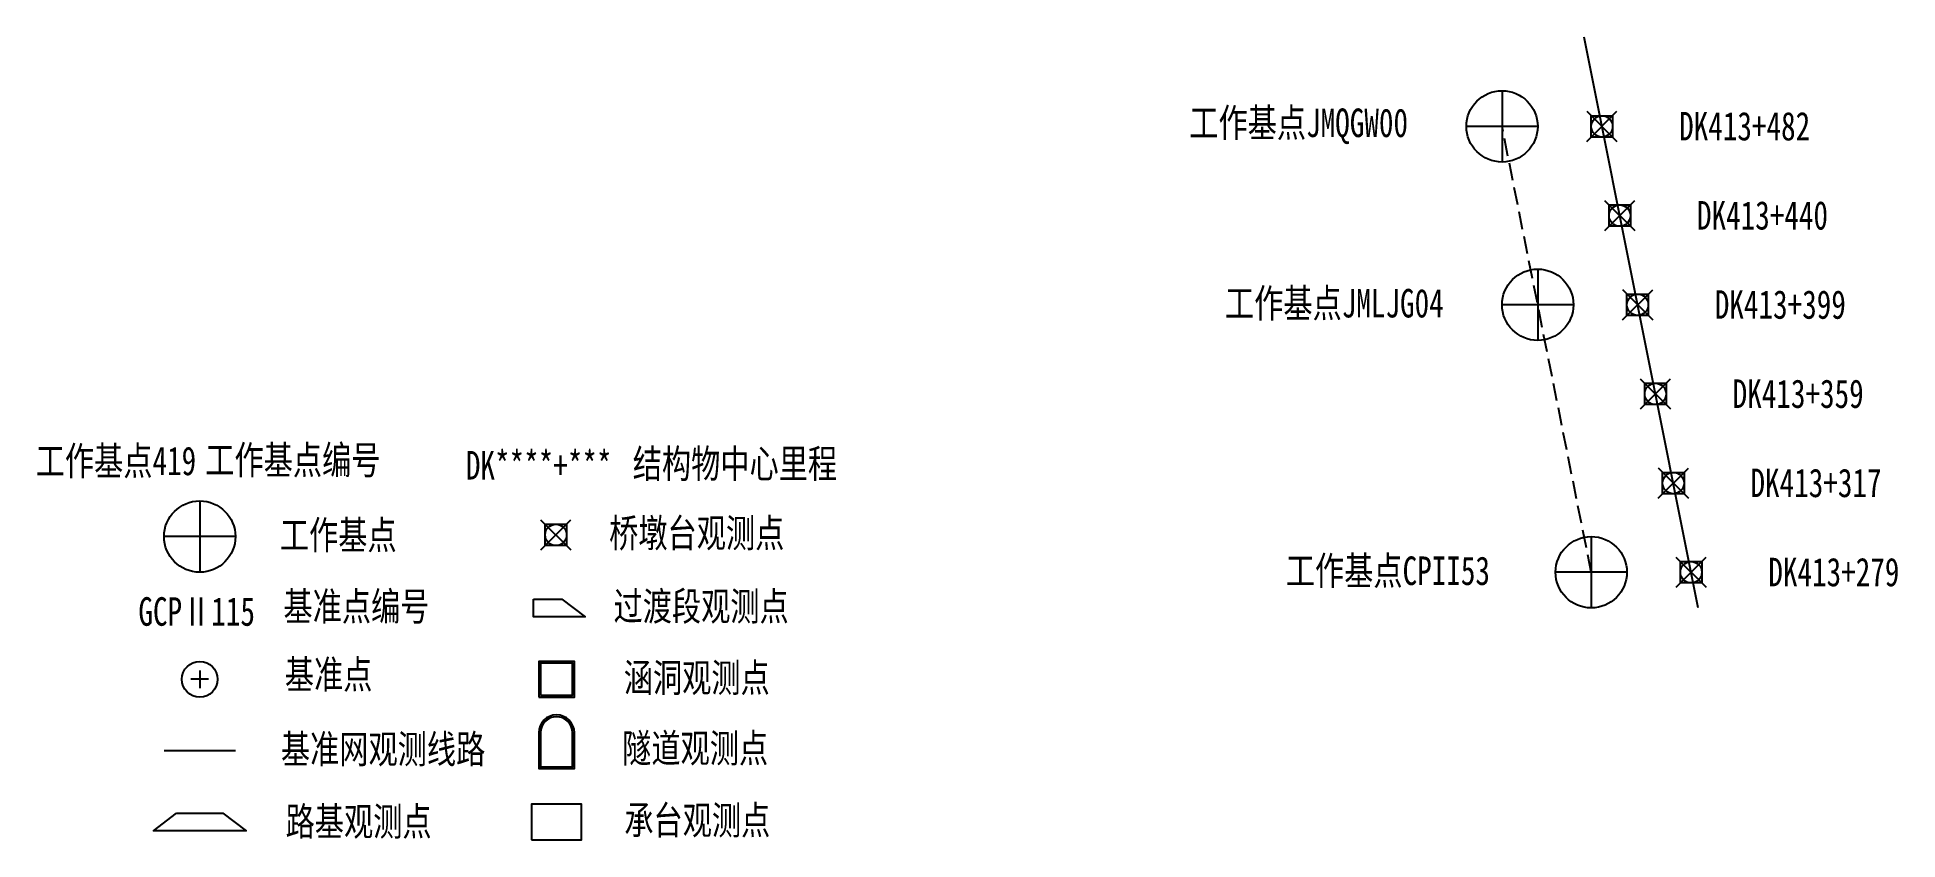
# Model space of a CAD drawing. Header units: metres. Extents: x -466 to 56, y -65 to 160.
import ezdxf

# ---------------------------------------------------------------- set-up
doc = ezdxf.new("R2010")
doc.units = ezdxf.units.M
doc.header["$LTSCALE"] = 10
for name, color, linetype in [('dashed', 5, 'CONTINUOUS'), ('data', 10, 'CONTINUOUS'), ('基准点', 7, 'CONTINUOUS'), ('基准点编号', 7, 'CONTINUOUS'), ('基准网观测线路', 7, 'CONTINUOUS'), ('工作基点', 7, 'CONTINUOUS'), ('承台观测点', 7, 'CONTINUOUS'), ('桥墩台观测点', 7, 'CONTINUOUS'), ('涵洞观测点', 7, 'CONTINUOUS'), ('路基观测点', 7, 'CONTINUOUS'), ('过渡段观测点', 7, 'CONTINUOUS'), ('隧道观测点', 7, 'CONTINUOUS')]:
    doc.layers.add(name, color=color, linetype=linetype)
doc.styles.add('宋体', font='simsun.ttc', dxfattribs={"width": 0.75})

msp = doc.modelspace()

# ---------------------------------------------------------------- linework, layer by layer
msp.add_line((0, 0), (-32, 160))
at = {"layer": 'dashed'}
for p, q in [((-54.71, 133.55), (-55, 135)), ((-53.34, 126.69), (-54.32, 131.59)), ((-51.97, 119.83), (-52.95, 124.73)), ((-50.59, 112.96), (-51.57, 117.86)), ((-49.22, 106.1), (-50.2, 111)), ((-47.85, 99.23), (-48.83, 104.14)), ((-46.47, 92.37), (-47.45, 97.27)), ((-45.1, 85.5), (-46.08, 90.41)), ((-43.73, 78.64), (-44.71, 83.54)), ((-42.36, 71.78), (-43.34, 76.68)), ((-40.98, 64.91), (-41.96, 69.82)), ((-39.61, 58.05), (-40.59, 62.95)), ((-38.24, 51.18), (-39.22, 56.09)), ((-36.86, 44.32), (-37.84, 49.22)), ((-35.49, 37.46), (-36.47, 42.36)), ((-34.12, 30.59), (-35.1, 35.5)), ((-32.75, 23.73), (-33.73, 28.63)), ((-31.37, 16.86), (-32.35, 21.77)), ((-30, 10), (-30.98, 14.9))]:
    msp.add_line(p, q, dxfattribs=at)
at = {"layer": 'data'}
for p, q in [((-55, 145), (-55, 125)), ((-31.26, 139.26), (-22.78, 130.78)), ((-31.22, 130.78), (-22.78, 139.22)), ((-30, 138), (-24, 138)), ((-30, 132), (-30, 138)), ((-24, 138), (-24, 132)), ((-45, 135), (-65, 135)), ((-24, 132), (-30, 132)), ((-26.26, 114.26), (-17.78, 105.78)), ((-26.22, 105.78), (-17.78, 114.22)), ((-25, 113), (-19, 113)), ((-25, 107), (-25, 113)), ((-19, 113), (-19, 107)), ((-19, 107), (-25, 107)), ((-45, 95), (-45, 75)), ((-21.26, 89.26), (-12.78, 80.78)), ((-21.22, 80.78), (-12.78, 89.22)), ((-35, 85), (-55, 85)), ((-20, 88), (-14, 88)), ((-20, 82), (-20, 88)), ((-14, 88), (-14, 82)), ((-14, 82), (-20, 82)), ((-16.26, 64.26), (-7.78, 55.78)), ((-16.22, 55.78), (-7.78, 64.22)), ((-15, 63), (-9, 63)), ((-15, 57), (-15, 63)), ((-9, 63), (-9, 57)), ((-9, 57), (-15, 57)), ((-11.26, 39.26), (-2.78, 30.78)), ((-11.22, 30.78), (-2.78, 39.22)), ((-10, 38), (-4, 38)), ((-10, 32), (-10, 38)), ((-4, 38), (-4, 32)), ((-4, 32), (-10, 32)), ((-30, 20), (-30, 0)), ((-6.26, 14.26), (2.22, 5.78)), ((-6.22, 5.78), (2.22, 14.22)), ((-5, 13), (1, 13)), ((-5, 7), (-5, 13)), ((1, 13), (1, 7)), ((-20, 10), (-40, 10)), ((1, 7), (-5, 7))]:
    msp.add_line(p, q, dxfattribs=at)
for centre, radius in [((-55, 135), 10), ((-27, 135), 3), ((-22, 110), 3), ((-45, 85), 10), ((-17, 85), 3), ((-12, 60), 3), ((-7, 35), 3), ((-30, 10), 10), ((-2, 10), 3)]:
    msp.add_circle(centre, radius, dxfattribs=at)
at = {"layer": '基准点'}
for p, q in [((-417.5, -20), (-422.5, -20)), ((-420, -17.5), (-420, -22.5))]:
    msp.add_line(p, q, dxfattribs=at)
msp.add_circle((-420, -20), 5, dxfattribs=at)
at = {"layer": '基准网观测线路'}
msp.add_line((-430, -40), (-410, -40), dxfattribs=at)
at = {"layer": '工作基点'}
for p, q in [((-420, 30), (-420, 10)), ((-410, 20), (-430, 20))]:
    msp.add_line(p, q, dxfattribs=at)
msp.add_circle((-420, 20), 10, dxfattribs=at)
at = {"layer": '承台观测点'}
msp.add_lwpolyline([(-327, -65), (-313, -65), (-313, -55), (-327, -55)], close=True, dxfattribs=at)
at = {"layer": '桥墩台观测点'}
for p, q in [((-324.45, 24.73), (-315.97, 16.25)), ((-324.41, 16.25), (-315.97, 24.69)), ((-323.19, 23.47), (-317.19, 23.47)), ((-323.19, 17.47), (-323.19, 23.47)), ((-317.19, 23.47), (-317.19, 17.47)), ((-317.19, 17.47), (-323.19, 17.47))]:
    msp.add_line(p, q, dxfattribs=at)
msp.add_circle((-320.19, 20.47), 3, dxfattribs=at)
at = {"layer": '涵洞观测点'}
for points in [[(-325, -25), (-315, -25), (-315, -15), (-325, -15)], [(-324.5, -24.5), (-315.5, -24.5), (-315.5, -15.5), (-324.5, -15.5)]]:
    msp.add_lwpolyline(points, close=True, dxfattribs=at)
at = {"layer": '路基观测点'}
msp.add_lwpolyline([(-426.5, -57.5), (-413.5, -57.5), (-407, -62.5), (-433, -62.5), (-426.5, -57.5)], dxfattribs=at)
at = {"layer": '过渡段观测点'}
msp.add_lwpolyline([(-326.5, 2.5), (-318.5, 2.5), (-312, -2.5), (-326.5, -2.5), (-326.5, 2.5)], dxfattribs=at)
at = {"layer": '隧道观测点'}
for points in [[(-325, -35), (-325, -45), (-315, -45), (-315, -35)], [(-324.5, -35), (-324.5, -44.5), (-315.5, -44.5), (-315.5, -35)]]:
    msp.add_lwpolyline(points, dxfattribs=at)
for radius in [5, 4.5]:
    msp.add_arc((-320, -35), radius, 0, 180, dxfattribs=at)

# ---------------------------------------------------------------- texts
at = {"color": 250, "char_height": 8, "attachment_point": 5, "style": '宋体'}
for s, insert in [('工作基点419', (-443.49, 40.79)), ('工作基点编号', (-393.9, 41.04)), ('DK****+***', (-325, 40)), ('结构物中心里程', (-270, 40))]:
    msp.add_mtext(s, dxfattribs=dict(at, insert=insert))
at = {"layer": '基准点', "color": 250, "insert": (-383.88, -19.08), "char_height": 8, "attachment_point": 5, "style": '宋体'}
msp.add_mtext('基准点', dxfattribs=at)
at = {"layer": '基准点编号', "color": 250, "char_height": 8, "attachment_point": 5, "style": '宋体'}
for s, insert in [('基准点编号', (-376.08, 0)), ('GCPⅡ115', (-420.86, -1.06))]:
    msp.add_mtext(s, dxfattribs=dict(at, insert=insert))
at = {"layer": '基准网观测线路', "color": 250, "insert": (-368.61, -40), "char_height": 8, "attachment_point": 5, "style": '宋体'}
msp.add_mtext('基准网观测线路', dxfattribs=at)
at = {"layer": '工作基点', "color": 250, "char_height": 8, "attachment_point": 5, "style": '宋体'}
for s, insert in [('工作基点JMQGW00', (-112, 135)), ('工作基点JMLJG04', (-102, 85)), ('工作基点', (-381.18, 20)), ('工作基点CPII53', (-87, 10))]:
    msp.add_mtext(s, dxfattribs=dict(at, insert=insert))
at = {"layer": '承台观测点', "color": 250, "insert": (-280.55, -59.93), "char_height": 8, "attachment_point": 5, "style": '宋体'}
msp.add_mtext('承台观测点', dxfattribs=at)
at = {"layer": '桥墩台观测点', "color": 250, "char_height": 8, "attachment_point": 5, "style": '宋体'}
for s, insert in [('DK413+482', (13, 135)), ('DK413+440', (18, 110)), ('DK413+399', (23, 85)), ('DK413+359', (28, 60)), ('DK413+317', (33, 35)), ('桥墩台观测点', (-280.7, 20.54)), ('DK413+279', (38, 10))]:
    msp.add_mtext(s, dxfattribs=dict(at, insert=insert))
at = {"layer": '涵洞观测点', "color": 250, "insert": (-280.7, -20), "char_height": 8, "attachment_point": 5, "style": '宋体'}
msp.add_mtext('涵洞观测点', dxfattribs=at)
at = {"layer": '路基观测点', "color": 250, "insert": (-375.48, -60.28), "char_height": 8, "attachment_point": 5, "style": '宋体'}
msp.add_mtext('路基观测点', dxfattribs=at)
at = {"layer": '过渡段观测点', "color": 250, "insert": (-279.47, 0), "char_height": 8, "attachment_point": 5, "style": '宋体'}
msp.add_mtext('过渡段观测点', dxfattribs=at)
at = {"layer": '隧道观测点', "color": 250, "insert": (-281.15, -39.75), "char_height": 8, "attachment_point": 5, "style": '宋体'}
msp.add_mtext('隧道观测点', dxfattribs=at)

doc.saveas('drawing.dxf')
